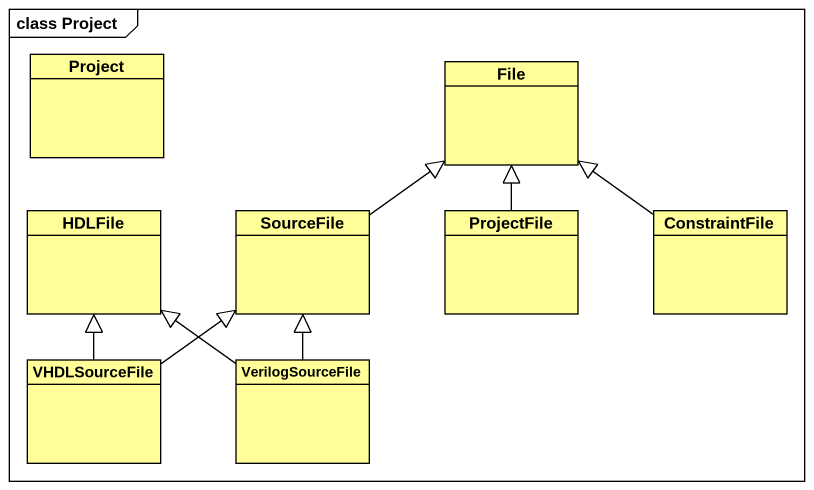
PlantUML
@startuml
mainframe class Project
hide circle
hide empty members
class Project #FFFE99
class "File" as File_ #FFFE99
class HDLFile #FFFE99
class SourceFile #FFFE99
class ProjectFile #FFFE99
class ConstraintFile #FFFE99
class VHDLSourceFile #FFFE99
class VerilogSourceFile #FFFE99
SourceFile -up-|> File_
ProjectFile -up-|> File_
ConstraintFile -up-|> File_
VHDLSourceFile -up-|> HDLFile
VHDLSourceFile -up-|> SourceFile
VerilogSourceFile -up-|> HDLFile
VerilogSourceFile -up-|> SourceFile
@enduml
